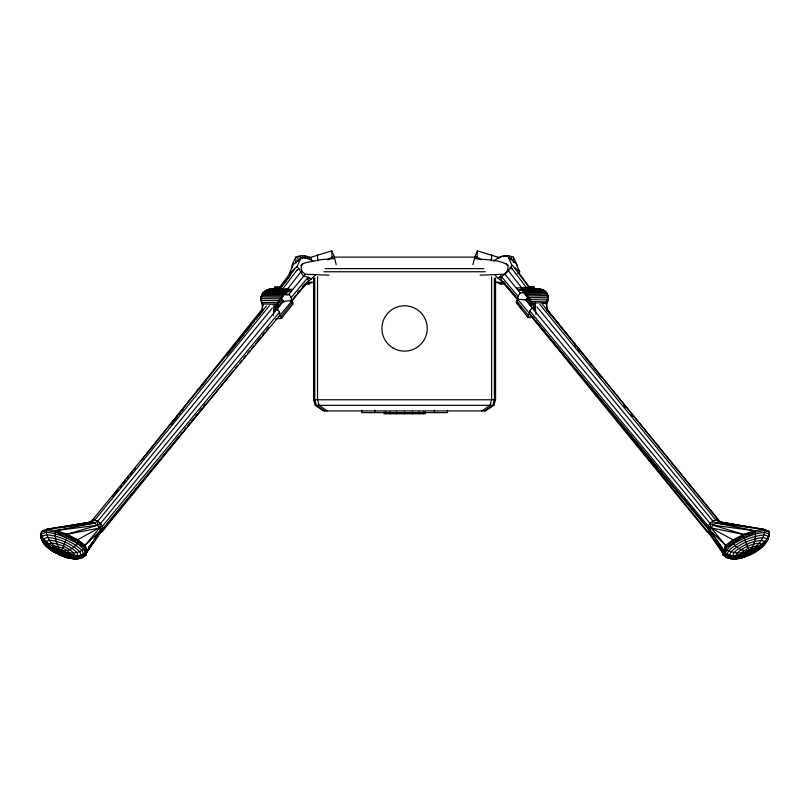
<?xml version="1.0" encoding="UTF-8"?>
<svg xmlns="http://www.w3.org/2000/svg" width="810" height="810" viewBox="0 0 810 810"><rect width="100%" height="100%" fill="white"/><g stroke="black" fill="none" stroke-linecap="round" stroke-linejoin="round"><path stroke-width="1.21" d="M404.565 413.768L404.565 411.875M543.702 291.6L543.733 290.658L541.374 289.585L538.296 288.866L538.255 289.737M540.331 289.94L540.361 289.089L534.367 288.562M41.259 532.14C40.895 550.516 69.589 558.677 78.135 541.799L77.527 539.764L67.189 534.195L55.789 530.56L46.858 529.234L42.404 530.894L41.259 532.14L46.008 530.378L67.189 534.195L99.62 528.039L102.779 528.596L102.435 526.115L100.602 523.392L97.787 521.164L94.73 520.01L92.259 520.263L89.768 522.278L69.123 526.034M504.63 273.841L520.192 292.926L517.985 296.227L517.58 299.204L710.087 530.469L723.593 550.547C728.271 560.672 744.441 556.895 751.295 552.187M517.58 289.332L520.222 289.96L521.994 289.15L528.889 297.594L548.249 297.159L547.631 301.097L546.082 304.185C550.668 298.738 547.499 289.899 540.361 289.089L521.711 288.856L518.248 290.172M261.994 311.82L262.43 303.699M274.712 290.385L274.884 287.094L281.019 287.115M277.212 305.309L277.344 302.991M42.434 538.458L42.545 536.595M262.399 310.908L262.805 303.952L277.769 304.469L277.435 310.26M273.385 315.627L274.043 304.033M274.894 290.739L275.015 288.552L292.309 289.322M274.418 310.392L274.307 312.285C275.987 306.595 283.146 290.091 290.871 291.529M289.575 294.526L285.95 294.111L286.264 288.633M476.979 258.208L477.404 250.867L499.77 257.752M491.305 260.891L491.67 254.765M508.791 258.37L508.933 255.97L506.574 255.808L501.967 256.375L497.897 258.046M511.029 260.01L511.231 256.426L508.933 255.97M513.135 261.944L513.418 257.155L511.231 256.426M291.529 290.699L288.897 291.296L288.957 290.405L287.408 290.172C278.792 288.623 254.117 288.542 262.582 304.692M274.975 311.455L274.782 306.798L275.714 304.793L286.781 290.77L287.408 290.172L288.249 291.195L287.965 290.274L288.897 291.296M97.787 521.164L97.413 525.315L99.62 528.039L100.521 530.611L87.146 550.527C77.74 565.603 53.48 551.256 44.671 542.538L41.178 534.084L45.836 532.362C60.365 533.101 72.677 541.283 85.222 547.742L86.549 552.329C77.962 543.267 68.02 534.559 55.515 531.785L55.789 530.56L94.466 523.128L97.787 521.164L272.271 308.114M275.481 290.233L267.766 289.585L264.374 291.347L262.005 294.182L262.46 294.789L264.607 292.187L267.654 290.517L267.766 289.585L276.838 288.735M89.171 548.461L86.569 552.542L86.062 554.86L82.833 557.442L76.504 559.133L67.21 557.746L59.039 554.87L59.292 552.835L49.258 547.347L42.646 541.981L40.5 535.886L40.652 533.932L42.171 537.992L43.689 539.693M533.587 317.581L527.755 317.085L529.315 313.875L529.73 310.898L531.927 307.608L709.965 523.27L713.175 525.204L743.509 534.438L764.67 530.52L769.409 532.16C768.376 548.542 748.531 555.073 734.802 556.764M261.215 297.25L262.005 294.182L261.913 296.237L261.478 295.599M262.46 294.789L262.825 292.886L264.607 292.187L264.374 291.347L265.427 291.6L265.407 290.658L270.064 291.094M538.863 288.795L538.701 289.636L540.361 289.089L521.61 290.02L521.782 288.937L536.878 288.593L521.751 288.886L521.205 289.777L521.782 288.937L538.863 288.795L521.994 289.15L521.61 290.02L532.96 304.479L534.711 310.058M266.348 291.084L266.551 290.061L268.971 290.081M536.939 306.838L712.77 521.022L716.101 523.007L754.89 530.773L755.173 532.018C742.709 534.803 732.939 543.52 724.201 552.349L725.618 545.343C736.624 536.696 749.797 530.702 763.81 529.365L768.255 530.904L769.409 532.16M275.673 318.988L281.505 318.401L279.936 315.181L279.511 312.164L277.293 308.863L100.602 523.392L99.62 528.039L85.101 545.201L85.222 547.742C76.363 557.543 59.96 551.529 49.805 546.558L49.086 544.087L43.598 538.832L47.547 537.364C59.494 538.549 71.229 543.561 79.977 551.843L81.041 555.549L77.092 557.017C68.982 557.665 61.236 554.283 58.198 546.517C56.042 541.991 54.371 536.807 55.515 531.785L66.663 537.85C65.114 541.08 62.167 552.855 59.434 552.359M472.918 264.657L474.407 258.542C485.494 260.152 498.757 258.835 508.295 265.437M547.317 301.148L547.833 299.113L547.378 299.872M544.077 291.478L544.279 290.648L522.48 290.841L522.713 289.909L541.809 289.494L541.88 290.405L544.279 290.648L544.897 292.066L545.11 291.225L523.017 291.418L523.159 290.395L543.166 290.041L521.984 290.355L522.349 289.514M736.877 556.085L728.868 557.644L726.216 554.101L723.067 554.86L730.458 558.667L739.074 556.986L749.847 552.835L750.09 553.888L750.101 554.87L743.62 557.361L732.635 559.133L726.307 557.442L723.067 554.86L722.571 552.542L716.05 542.335M547.155 301.927L547.712 299.791M534.266 310.21L534.438 305.552L528.889 297.594L528.444 298.293L527.644 295.954L547.995 295.498L547.57 296.136L547.459 294.07L546.274 293.473L546.649 292.754L545.636 292.734L546.011 292.025L524.009 292.542L524.283 291.701L545.11 291.225M724.201 552.349L725.618 545.343L710.977 527.917L708.153 525.984L529.73 310.898M746.354 526.834L720.799 522.096L718.288 520.05L715.817 519.848L712.77 521.022L709.965 523.27L708.153 525.984L707.818 528.434L710.977 527.917L743.509 534.438L743.388 536.19L733.182 539.976L725.517 547.894L726.661 549.585L725.406 553.837L728.899 555.042M528.333 297.847L525.771 299.892L517.58 299.204L516.021 302.413L527.755 317.085M313.591 278.033L313.591 399.765L315.272 405.344L323.696 410.923L485.443 410.923L493.867 405.344L495.548 399.765L495.548 278.033M261.671 295.579L282.609 295.741L281.991 297.796L281.526 297.149L261.154 296.997L264.009 292.754L286.122 292.643L285.981 291.63L265.953 291.58L267.229 291.944L267.3 291.033L287.145 291.6L286.781 290.77L268.748 290.618L268.778 291.478M281.526 297.149L280.746 299.487L280.29 298.799L260.911 298.647L261.012 300.52L278.913 300.652L279.369 301.411L280.29 298.799M66.663 537.85L67.189 534.195L97.413 525.315L100.602 523.392M768.72 536.372L769.5 534.114L764.842 532.504C750.364 533.405 738.112 541.566 725.517 547.894L732.584 542.032L743.388 536.19L748.065 548.259L751.072 553.028L758.889 548.694L766.047 542.467L768.72 536.372L764.336 534.863C751.113 536.331 738.133 541.849 728.372 550.952L727.188 554.951L733.668 556.946M710.087 530.469L725.618 545.343L723.593 550.547L710.087 530.469C711.089 526.186 714.957 523.128 718.996 521.853L763.81 529.365L764.67 530.52C763.597 544.279 748.653 553.696 736.28 556.855L729.729 555.579L730.792 551.985C739.581 543.793 751.265 538.822 763.162 537.506L767.1 538.863C758.403 548.441 745.737 554.374 732.928 555.701L733.83 552.633C741.302 545.667 751.235 541.444 761.36 540.321L764.711 541.475L763.81 544.543L757.067 549.788M768.244 538.356L767.536 540.381L764.782 542.7M547.165 301.026L547.833 299.113M278.913 300.652L277.87 303.507L277.395 302.667L261.549 302.555L263.118 305.623M763.648 544.32L762.919 546.264C759.172 548.593 753.816 555.113 749.473 554.253M765.926 541.829C763.992 546.871 758.393 549.788 754.019 552.491L756.763 550.263M767.505 538.923L768.639 535.886C767.04 545.525 757.583 550.527 749.857 554.759M47.76 544.391L43.153 540.462L41.968 536.352L46.362 534.721C59.626 536.038 72.677 541.606 82.387 550.81L83.572 554.921L74.49 556.905C62.087 553.625 47.172 544.168 46.008 530.378L46.858 529.234L91.57 522.004L92.259 520.263L89.647 522.845M474.488 257.418L477.404 250.867M290.557 274.762L289.281 273.426L293.321 264.505L301.047 257.833L307.304 257.965L313.308 261.205M289.281 273.426L296.997 266.753L301.047 257.833M311.384 260.445L311.242 258.046C306.565 255.352 300.692 255.18 295.721 257.155L291.853 265.386L291.995 267.786M233.898 370.241L102.435 531.36L100.734 532.474L86.569 552.542L98.658 534.681L179.01 436.458M525.163 293.959L525.538 293.25L546.649 292.754M524.941 292.511L524.566 293.21L525.538 293.25L526.095 295.154L526.561 294.546L547.459 294.07M521.782 288.937L520.222 289.96M531.33 302.292L531.816 301.452L547.631 301.097M532.96 304.479L533.496 303.558L533.517 305.451L534.438 305.552L534.701 307.253L534.013 307.111M530.763 301.33L529.78 299.923L530.246 299.163M59.292 552.835L70.065 556.986L78.681 558.667L82.924 554.101M90.477 546.416L93.079 542.335M336.211 264.657L334.722 258.542L321.57 259.565L305.41 262.794L302.778 263.817L301.249 266.186L301.219 269.244L302.717 272.2L305.319 274.236L329.022 275.187M94.254 538.883L102.779 528.596L100.521 530.611L87.146 550.527L85.101 545.201L77.527 539.764L67.311 535.916L78.135 541.799L85.222 547.742L77.527 539.764L102.435 526.115L279.511 312.164M493.948 261.367C497.34 257.499 502.737 255.069 507.88 256.325L511.981 265.295C508.457 271.431 504.741 275.694 497.897 278.022L495.234 275.38M527.644 295.954L527.188 296.602L526.561 294.546M280.311 288.36L294.648 269.133M278.984 288.097L290.577 272.626M281.07 286.73L282.538 284.776M281.819 290.162L297.25 269.77M46.403 543.49L42.009 539.926L42.171 537.992L40.5 535.886C42.171 545.059 51.951 552.511 59.667 554.253M281.09 287.732L290.183 275.744M278.448 317.095L308.863 280.402L290.901 301.543M287.034 289.626L301.36 271.309M99.843 532.332L102.779 528.596M112.56 496.5L118.078 489.574M119.657 487.6L121.237 485.615M122.816 483.641L125.185 480.674M126.765 478.7L128.345 476.715M129.924 474.741L132.293 471.774M133.873 469.8L135.452 467.815M140.981 460.9L262.561 308.63M170.91 424.521L177.208 416.634M178.787 414.669L180.357 412.695M181.936 410.721L183.506 408.756M199.26 389.043L206.347 380.173M227.61 353.565L231.549 348.644M233.128 346.67L234.697 344.706M255.97 318.097L260.688 312.184M277.172 309.187L283.378 301.401L291.58 300.581L292.643 302.089L293.159 303.801L281.505 318.401M280.999 316.69L292.643 302.089M226.81 355.701L244.174 333.993M245.754 332.019L251.272 325.114M252.852 323.139L254.431 321.175M256.011 319.201L263.118 310.321M277.303 304.884L282.032 299.032L284.229 302.251M277.223 307.375L282.741 300.54M88.432 547.307L98.658 534.681L102.435 531.36M91.824 520.86L266.368 306.048M305.157 274.317L288.947 294.263L291.165 297.564L291.58 300.581M269.376 305.745L94.73 520.01L91.57 522.004L46.858 529.234L94.466 523.128L97.413 525.315L55.789 530.56M180.61 434.494L182.199 432.53M184.599 429.594L186.199 427.639M187.798 425.675L190.188 422.739M191.788 420.775L193.387 418.821M195.787 415.874L197.377 413.92M199.776 410.974L201.376 409.02M203.766 406.083L205.365 404.119M235.487 368.287L237.877 365.361M239.466 363.406L241.856 360.47M243.456 358.516L245.845 355.59M247.435 353.636L249.824 350.71M251.424 348.756L253.814 345.829M255.403 343.875L260.982 337.041M262.572 335.087L264.961 332.151M266.561 330.207L268.95 327.27M279.936 315.181L101.544 530.175L99.66 531.4M291.165 297.564L308.397 277.04M297.483 292.613L299.072 290.79M302.251 287.125L305.431 283.459M71.118 555.862L68.749 557.624L59.049 553.888L50.017 548.947L44.064 544.117L43.213 541.829M517.813 273.76L519.706 271.755L515.606 262.784L507.88 256.325M311.212 281.991L308.752 284.482L306.848 283.794M307.841 281.718L303.416 286.102L315.556 275.046M528.646 297.523L525.255 299.994M100.521 530.611L85.101 545.201L86.549 552.329M297.189 270.236L298.91 268.758L296.997 266.753M307.749 279.602L309.471 278.113L311.141 279.44M300.844 265.437L302.778 263.817M761.775 545.808L759.122 548.947L750.09 553.888L740.391 557.624L738.021 555.862M764.61 543.51L766.493 541.981M726.307 557.442C733.04 559.933 741.363 559.629 747.205 555.123M327.858 259.889L331.786 257.135L477.353 257.135L481.282 259.889M481.96 410.923L490.02 405.344L491.619 399.765L491.619 276.777M484.421 410.923L492.743 405.344L494.394 399.765L494.394 278.033M758.433 549.301L760.114 548.34M744.056 538.124L755.173 532.018C756.641 540.29 752.632 549.2 746.243 554.445L742.608 555.022L740.796 554.394L741.282 552.734L748.065 548.259L756.186 546.072L757.998 546.699L757.512 548.35L754.849 550.597C746.84 552.41 736.341 550.02 732.584 542.032L733.182 539.976L710.977 527.917L709.965 523.27M753.29 551.114L756.277 549.494M758.271 548.421L760.256 547.337M76.839 556.976L80.271 557.644L86.062 554.86L83.977 554.354M542.791 291.084L543.733 290.658L546.315 292.886M729.79 555.316L727.562 556.237L723.067 554.86M541.485 290.517L542.589 290.061M741.93 557.746L750.171 554.577M71.472 556.237L74.105 555.255L77.841 555.66L76.94 552.511C69.498 545.464 59.515 541.202 49.359 540.199L46.008 541.444L46.909 544.593M309.369 257.752L331.735 250.867L334.651 257.418M751.275 552.805L741.565 555.701M740.694 557.574L735.338 559.042L733.212 558.414M76.93 556.065L81.577 556.237L86.062 554.86M524.283 291.701L523.493 291.944L523.685 291.003L544.279 290.648M269.062 290.162L266.551 290.061L267.654 290.517L275.208 289.545L275.157 288.623M75.927 558.414L73.801 559.042L65.519 557.361L61.935 555.123M80.271 557.644L84.675 556.348M82.833 557.442L76.504 559.133L68.445 557.574M741.828 557.179L745.403 556.48M731.187 555.538L727.562 556.237L732.21 556.065M275.218 308.367L274.529 308.499L274.782 306.798L275.704 306.696L275.714 304.793L276.25 305.724M306.109 283.51L313.106 282.214M504.286 283.419L500.388 284.482L497.927 281.991M47.264 530.013L42.404 530.894L44.844 530.52M59.403 527.806L61.833 527.361M64.263 526.915L66.693 526.48M733.769 556.126L731.572 556.47L730.063 555.437M713.286 534.357L710.481 534.681L706.705 531.36L532.221 317.51M528.079 287.773L530.55 287.499M516.8 287.965L534.073 287.054L534.215 289.251M528.019 287.712L530.449 287.449M519.564 293.19L523.189 292.795M546.892 310.655L546.396 302.545L531.431 303.203L531.795 308.995M528.971 317.672L533.405 317.226M706.705 531.36L708.406 532.474L711.139 532.2L712.567 533.638M494.839 282.639L504.61 282.275M274.732 290.071L272.221 290.122L287.368 290.193L287.925 291.094L287.408 290.172L287.884 291.074L287.337 290.223L270.246 290.324L287.125 290.425L287.773 291.124L287.337 290.223M527.462 288.725L529.76 288.664M548.147 299.042L530.277 299.447L529.821 300.206L528.889 297.594M543.034 303.335L546.618 303.254M265.953 291.58L286.416 291.144L286.659 292.076L264.829 292.187L264.232 293.595L264.009 292.754L285.657 293.159L285.464 292.218L264.829 292.187L265.042 293.007M526.348 288.755L535.633 288.573M533.952 288.684L536.402 288.674L533.982 288.623M528.12 287.115L534.256 287.094L534.367 289.292M537.698 289.21L540.078 289.21M325.316 268.647L483.823 268.647M323.828 271.755L485.311 271.755M313.591 399.765L495.548 399.765M315.272 405.344L493.867 405.344M275.238 290.061L269.234 290.041L269.062 289.21L272.626 289.221M274.934 289.575L269.062 289.21M274.479 289.747L272.079 289.737L274.661 289.818M267.654 290.517L270.034 290.527M273.466 290.091L275.795 290.101M279.278 290.122L283.925 290.152M284.867 292.916L285.15 293.757L263.118 293.554L263.493 294.263M283.449 294.091L285.95 294.111M262.481 294.283L284.593 294.415L284.209 293.716M285.707 294.891L288.208 294.911M275.086 289.605L272.575 289.565L272.737 288.674L275.187 288.684L272.737 288.674L275.208 289.545M306.97 282.366L314.3 282.639M271.573 290.264L274.084 290.365M480.117 275.187L503.82 274.236L506.422 272.2L507.921 269.244L507.89 266.186L506.361 263.817M98.911 532.292L100.734 532.474M274.884 287.094L281.06 287.773M275.015 288.552L277.435 288.826M716.101 523.007L763.81 529.365L718.996 521.853L715.817 519.848L539.835 304.428M754.89 530.773L713.175 525.204L712.77 521.022M76.99 556.227L79.188 556.551L85.344 553.807L84.088 549.433M765.814 530.51L768.255 530.904L763.395 530.003M513.591 262.46L515.606 262.784M496.034 282.214L504.195 283.733M748.784 527.29L751.224 527.735M72.262 556.085L74.55 556.531M63.737 556.48L67.311 557.179M724.464 556.348L728.868 557.644M270.408 291.175L268.748 290.618L287.125 290.425L287.52 291.296L286.781 290.77M739.297 556.207L736.665 555.296L737.373 552.886C743.246 547.418 751.052 544.097 759 543.216L761.643 544.128L760.934 546.527C750.88 551.681 736.897 556.409 726.661 549.585M60.517 552.744L69.184 555.852L59.474 552.947M58.968 554.577L67.21 557.746M91.57 522.004L94.466 523.128M79.35 555.316L81.577 556.237M551.063 339.451L708.406 532.474L722.571 552.542L726.216 554.101M309.471 278.113L302.849 275.329L298.91 268.758M49.602 545.97L50.463 547.489L53.46 549.109M59.282 554.759L51.283 550.375L49.258 547.347M45.492 544.32L46.221 546.264L50.706 549.301M53.673 549.869L50.463 547.489M324.719 410.923L316.396 405.344L314.746 399.765L314.746 278.033M327.179 410.923L319.12 405.344L317.52 399.765L317.52 276.777M280.817 299.376L283.378 301.401M52.377 550.263L55.12 552.491L49.025 548.34M511.981 265.295L519.706 271.755M510.077 267.3L512.011 268.91M499.567 276.696L501.501 278.316M497.897 278.022L504.66 283.682M545.92 308.499L721.032 522.845M547.023 294.678L547.995 295.498M502.959 281.839L504.741 283.601M708.406 532.474L725.426 553.129M503.709 283.459L518.015 299.943L517.853 298.151M504.468 283.216L515.97 296.541M500.175 278.913L518.258 300.115M710.765 532.15L707.818 528.434L713.985 535.906M500.62 275.592L517.985 296.227M709.044 529.973L529.315 313.875M542.032 303.699L719.523 521.589M535.886 320.841L537.486 322.795M539.075 324.759L541.475 327.696M543.075 329.65L545.464 332.596M547.064 334.55L549.463 337.497M684.075 498.879L685.665 500.833M688.054 503.779L689.654 505.734M692.034 508.68L693.633 510.634M696.023 513.581L697.612 515.535M700.002 518.481L701.592 520.435M703.181 522.399L705.571 525.336M707.16 527.3L711.139 532.2L710.481 534.681L722.571 552.542M531.826 304.884L527.107 299.032L526.399 300.54L531.127 306.393M517.155 303.031L518.724 304.985M520.303 306.929L521.873 308.883M500.722 279.602L501.835 280.989M546.578 308.63L601.84 377.845M623.943 405.526L625.522 407.501M631.051 414.426L632.63 416.401M548.451 312.184L550.81 315.141M574.432 344.706L576.011 346.67M577.591 348.644L579.95 351.601M525.771 299.892L532.028 307.719M516.527 300.712L528.262 315.394M507.637 269.862L522.075 288.269M282.609 295.741L283.075 296.349L283.621 294.445L283.996 295.154M510.999 267.3L527.3 288.775M518.562 272.626L530.155 288.097M514.33 267.583L530.297 289.028M528.414 297.999L529.78 299.923M716.688 539.551L722.814 548.907M41.219 538.174L42.262 539.855M262.825 292.886L263.22 293.595M513.418 257.155L517.286 265.386M291.124 299.943L291.833 301.452M718.288 520.05L718.996 521.853M261.458 301.279L262.035 303.385M535.167 302.798L535.886 314.391M522.855 287.307L522.987 289.504M331.735 250.867L332.161 258.208M317.469 254.765L317.834 260.891M309.309 257.084L309.45 259.473M307.172 256.375L307.314 258.775M304.904 255.95L305.046 258.339M302.565 255.808L302.707 258.208M300.206 255.97L300.348 258.37M297.908 256.426L298.181 261.215M295.721 257.155L296.075 263.139M546.649 302.545L547.084 310.655M447.454 410.194L447.454 412.624L361.685 412.624L361.685 410.194M434.443 410.194L434.443 412.624M425.128 411.875L425.128 413.768L384.011 413.768L384.011 411.875M423.559 411.875L423.559 413.768M419.104 411.875L419.104 413.768M412.442 411.875L412.442 413.768M396.697 411.875L396.697 413.768M390.035 411.875L390.035 413.768M385.58 411.875L385.58 413.768M374.696 410.194L374.696 412.624M745.413 552.177L745.159 553.017L746.091 553.341L750.222 552.217L753.938 549.099L751.154 549.069L745.413 552.177M547.661 295.599L547.226 296.237L547.135 294.182L547.661 295.599M51.729 543.105L49.086 544.087L61.155 551.185L74.105 555.255L73.396 552.784C67.554 547.246 59.707 543.895 51.729 543.105M54.553 545.981L52.741 546.659L53.227 548.36L55.9 550.638L64.516 554.486L68.151 555.022L69.974 554.354L69.478 552.643L66.815 550.365L62.684 548.117L54.553 545.981M57.743 548.704L56.811 549.048L57.064 549.919L60.527 552.228L65.6 552.977L61.884 549.798L57.743 548.704M393.235 348.087A22.68 22.68 0 0 0 427.245 328.445A22.68 22.68 0 0 0 393.235 308.812A22.68 22.68 0 0 0 393.235 348.087"/></g></svg>
